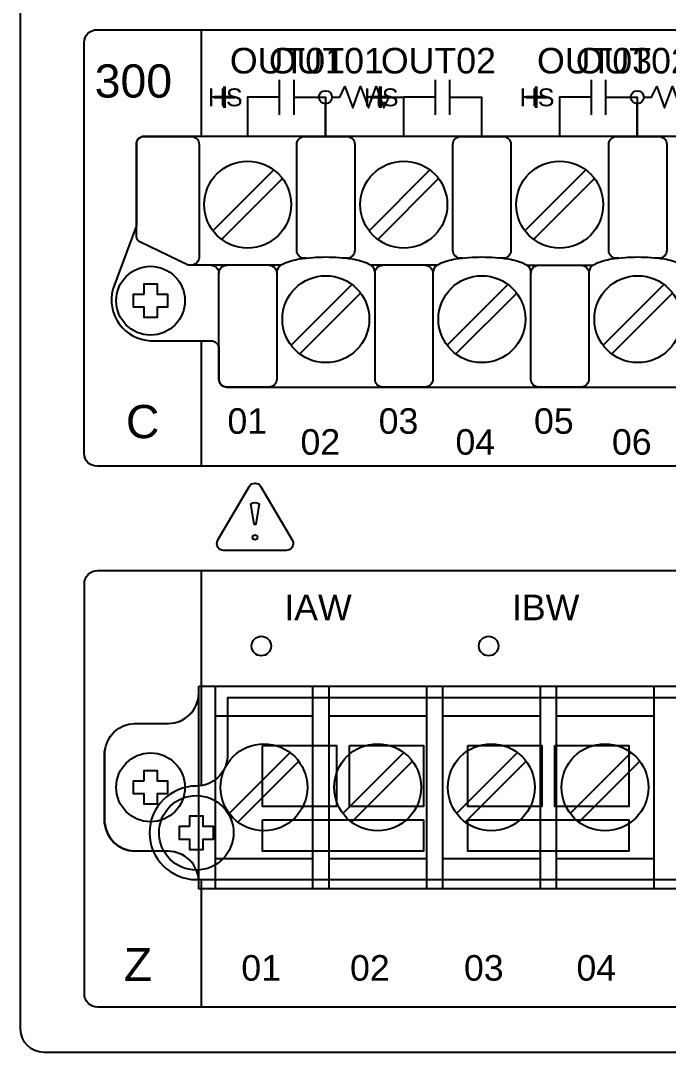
# Model space of a CAD drawing. Extents: x 1 to 47, y 1 to 35.
# Drawn here: x 26.662 to 29.155, y 10.388 to 14.359 of the extents above; entities that cross this region are included whole.
import ezdxf

# ---------------------------------------------------------------- set-up
doc = ezdxf.new("R2010")
doc.units = 0
doc.header["$MEASUREMENT"] = 0
for name, color, linetype in [('1_01__1-X__SCREW-TERMINAL_', 7, 'CONTINUOUS'), ('1_02__2-X__CONNECTORIZED_R', 7, 'CONTINUOUS'), ('1_03__1-1__SCREW-TERMINAL_', 7, 'CONTINUOUS'), ('1_04__2-1__CONNECTORIZED_R', 7, 'CONTINUOUS'), ('5_01__0__EMPTY', 7, 'CONTINUOUS'), ('5_02__1___8__INDEPENDENT_I', 7, 'CONTINUOUS'), ('5_03__2___8__OPTOISOLATED_', 7, 'CONTINUOUS'), ('5_04__4___24__OPTOISOLATED', 7, 'CONTINUOUS'), ('5_05__5___8__INDEPENDENT_I', 7, 'CONTINUOUS'), ('5_06__6___8__INDEPENDENT_I', 7, 'CONTINUOUS'), ('5_07__7___8__OPTOISOLATED_', 7, 'CONTINUOUS'), ('5_08__8___8__OPTOISOLATED_', 7, 'CONTINUOUS'), ('7_00______DWG_', 7, 'CONTINUOUS')]:
    doc.layers.add(name, color=color, linetype=linetype)
doc.styles.add('ARIAL', font='arial.ttf')

msp = doc.modelspace()

# ---------------------------------------------------------------- linework, layer by layer
at = {"layer": '1_01__1-X__SCREW-TERMINAL_'}
for points in [[(39.6685, 11.0148), (39.6685, 10.6118, -0.414214), (39.6185, 10.5618), (26.9572, 10.5618, -0.414214), (26.9072, 10.6118), (26.9072, 12.1918, -0.414214), (26.9572, 12.2418), (39.6185, 12.2418, -0.414214), (39.6685, 12.1918), (39.6685, 11.2199)], [(27.348, 11.0457, 0.403969), (27.23, 11.1616), (27.0999, 11.1617, -0.374201), (26.9853, 11.2704), (26.9853, 11.5449, -0.374201), (27.0999, 11.6536), (27.23, 11.6536, 0.403969), (27.348, 11.7695)]]:
    msp.add_lwpolyline(points, format="xyb", dxfattribs=at)
for points in [[(27.3572, 12.2418), (27.3572, 11.7976)], [(27.4107, 11.7976), (27.4107, 11.0176)], [(27.7857, 11.7976), (27.7857, 11.0176)], [(27.8483, 11.7976), (27.8483, 11.0176)], [(28.2233, 11.7976), (28.2233, 11.0176)], [(28.2858, 11.7976), (28.2858, 11.0176)], [(28.6608, 11.7976), (28.6608, 11.0176)], [(28.7233, 11.7976), (28.7233, 11.0176)], [(29.0983, 11.7976), (29.0983, 11.0176)], [(27.4107, 11.6825), (27.7857, 11.6825)], [(27.8483, 11.6825), (28.2233, 11.6825)], [(28.2858, 11.6825), (28.6608, 11.6825)], [(28.7233, 11.6825), (29.0983, 11.6825)], [(27.6987, 11.5416), (27.4645, 11.3074)], [(28.1362, 11.5416), (27.902, 11.3074)], [(28.5736, 11.5416), (28.3394, 11.3074)], [(29.0111, 11.5416), (28.7769, 11.3074)], [(27.7321, 11.5082), (27.4979, 11.274)], [(28.1696, 11.5082), (27.9355, 11.274)], [(28.607, 11.5082), (28.3728, 11.274)], [(29.0445, 11.5082), (28.8104, 11.274)], [(27.7857, 11.1327), (27.4107, 11.1327)], [(28.2233, 11.1327), (27.8483, 11.1327)], [(28.6608, 11.1327), (28.2858, 11.1327)], [(29.0983, 11.1327), (28.7233, 11.1327)], [(27.3572, 11.0176), (27.3572, 10.5618)]]:
    msp.add_lwpolyline(points, dxfattribs=at)
for points in [[(27.3482, 11.7976), (30.0357, 11.7976), (30.0357, 11.0176), (27.3482, 11.0176)], [(27.137, 11.4324), (27.137, 11.4727), (27.187, 11.4727), (27.187, 11.4324), (27.2271, 11.4324), (27.2271, 11.3825), (27.187, 11.3825), (27.187, 11.3425), (27.137, 11.3425), (27.137, 11.3825), (27.0969, 11.3825), (27.0969, 11.4324)]]:
    msp.add_lwpolyline(points, close=True, dxfattribs=at)
for centre, radius in [((27.5983, 11.4078), 0.1673), ((28.0358, 11.4078), 0.1673), ((28.4732, 11.4078), 0.1673), ((28.9107, 11.4078), 0.1673), ((27.162, 11.4076), 0.1324)]:
    msp.add_circle(centre, radius, dxfattribs=at)
at = {"layer": '1_02__2-X__CONNECTORIZED_R'}
for points in [[(27.3572, 12.2418), (27.3572, 11.4142)], [(27.3572, 11.0526), (27.3572, 10.5618)]]:
    msp.add_lwpolyline(points, dxfattribs=at)
msp.add_lwpolyline([(27.338, 11.4126, 1), (27.338, 11.0526), (29.928, 11.0524), (29.928, 11.2787, -0.405199), (30.0479, 11.3926, 0.999995), (30.0479, 11.7527), (27.458, 11.7525), (27.458, 11.5265, -0.399232)], format="xyb", close=True, dxfattribs=at)
for points in [[(27.5929, 11.5691), (27.8779, 11.5691), (27.8779, 11.3341), (27.5929, 11.3341)], [(27.9279, 11.5691), (28.2129, 11.5691), (28.2129, 11.3341), (27.9279, 11.3341)], [(28.3829, 11.5691), (28.6679, 11.5691), (28.6679, 11.3341), (28.3829, 11.3341)], [(28.7179, 11.5691), (29.0029, 11.5691), (29.0029, 11.3341), (28.7179, 11.3341)], [(27.313, 11.2578), (27.313, 11.2977), (27.363, 11.2977), (27.363, 11.2578), (27.4031, 11.2578), (27.4031, 11.2075), (27.363, 11.2075), (27.363, 11.1675), (27.313, 11.1675), (27.313, 11.2075), (27.2729, 11.2075), (27.2729, 11.2578), (27.313, 11.2578)], [(27.5929, 11.2825), (28.2129, 11.2825), (28.2129, 11.1625), (27.5929, 11.1625)], [(28.3829, 11.2825), (29.0029, 11.2825), (29.0029, 11.1625), (28.3829, 11.1625)]]:
    msp.add_lwpolyline(points, close=True, dxfattribs=at)
msp.add_circle((27.338, 11.2326), 0.1433, dxfattribs=at)
at = {"layer": '1_03__1-1__SCREW-TERMINAL_'}
for points in [[(27.3572, 12.2418), (27.3572, 11.7976)], [(27.4107, 11.7976), (27.4107, 11.0176)], [(27.7857, 11.7976), (27.7857, 11.0176)], [(27.8483, 11.7976), (27.8483, 11.0176)], [(28.2233, 11.7976), (28.2233, 11.0176)], [(28.2858, 11.7976), (28.2858, 11.0176)], [(28.6608, 11.7976), (28.6608, 11.0176)], [(28.7233, 11.7976), (28.7233, 11.0176)], [(29.0983, 11.7976), (29.0983, 11.0176)], [(27.4107, 11.6825), (27.7857, 11.6825)], [(27.8483, 11.6825), (28.2233, 11.6825)], [(28.2858, 11.6825), (28.6608, 11.6825)], [(28.7233, 11.6825), (29.0983, 11.6825)], [(27.6987, 11.5416), (27.4645, 11.3074)], [(28.1362, 11.5416), (27.902, 11.3074)], [(28.5736, 11.5416), (28.3394, 11.3074)], [(29.0111, 11.5416), (28.7769, 11.3074)], [(27.7321, 11.5082), (27.4979, 11.274)], [(28.1696, 11.5082), (27.9355, 11.274)], [(28.607, 11.5082), (28.3728, 11.274)], [(29.0445, 11.5082), (28.8104, 11.274)], [(27.7857, 11.1327), (27.4107, 11.1327)], [(28.2233, 11.1327), (27.8483, 11.1327)], [(28.6608, 11.1327), (28.2858, 11.1327)], [(29.0983, 11.1327), (28.7233, 11.1327)], [(27.3572, 11.0176), (27.3572, 10.5618)]]:
    msp.add_lwpolyline(points, dxfattribs=at)
for points in [[(27.3482, 11.7976), (30.0357, 11.7976), (30.0357, 11.0176), (27.3482, 11.0176)], [(27.137, 11.4324), (27.137, 11.4727), (27.187, 11.4727), (27.187, 11.4324), (27.2271, 11.4324), (27.2271, 11.3825), (27.187, 11.3825), (27.187, 11.3425), (27.137, 11.3425), (27.137, 11.3825), (27.0969, 11.3825), (27.0969, 11.4324)]]:
    msp.add_lwpolyline(points, close=True, dxfattribs=at)
for points in [[(26.9854, 11.2704), (26.9854, 11.5449, -0.374201), (27.1, 11.6536), (27.2302, 11.6536, 0.403969), (27.3482, 11.7695)], [(26.9854, 11.2704, 0.374201), (27.1, 11.1617)], [(27.3482, 11.0457, 0.403969), (27.2302, 11.1616), (27.1, 11.1617, -0.374201)]]:
    msp.add_lwpolyline(points, format="xyb", dxfattribs=at)
for centre, radius in [((27.5983, 11.4078), 0.1673), ((28.0358, 11.4078), 0.1673), ((28.4732, 11.4078), 0.1673), ((28.9107, 11.4078), 0.1673), ((27.162, 11.4076), 0.1324)]:
    msp.add_circle(centre, radius, dxfattribs=at)
at = {"layer": '1_04__2-1__CONNECTORIZED_R'}
for points in [[(27.3572, 12.2418), (27.3572, 11.4142)], [(27.3572, 11.0526), (27.3572, 10.5618)]]:
    msp.add_lwpolyline(points, dxfattribs=at)
msp.add_lwpolyline([(27.338, 11.4126, 1), (27.338, 11.0526), (29.928, 11.0524), (29.928, 11.2787, -0.405199), (30.0479, 11.3926, 0.999995), (30.0479, 11.7527), (27.458, 11.7525), (27.458, 11.5265, -0.399232)], format="xyb", close=True, dxfattribs=at)
for points in [[(27.5929, 11.5691), (27.8779, 11.5691), (27.8779, 11.3341), (27.5929, 11.3341)], [(27.9279, 11.5691), (28.2129, 11.5691), (28.2129, 11.3341), (27.9279, 11.3341)], [(28.3829, 11.5691), (28.6679, 11.5691), (28.6679, 11.3341), (28.3829, 11.3341)], [(28.7179, 11.5691), (29.0029, 11.5691), (29.0029, 11.3341), (28.7179, 11.3341)], [(27.313, 11.2578), (27.313, 11.2977), (27.363, 11.2977), (27.363, 11.2578), (27.4031, 11.2578), (27.4031, 11.2075), (27.363, 11.2075), (27.363, 11.1675), (27.313, 11.1675), (27.313, 11.2075), (27.2729, 11.2075), (27.2729, 11.2578), (27.313, 11.2578)], [(27.5929, 11.2825), (28.2129, 11.2825), (28.2129, 11.1625), (27.5929, 11.1625)], [(28.3829, 11.2825), (29.0029, 11.2825), (29.0029, 11.1625), (28.3829, 11.1625)]]:
    msp.add_lwpolyline(points, close=True, dxfattribs=at)
msp.add_circle((27.338, 11.2326), 0.1433, dxfattribs=at)
at = {"layer": '5_01__0__EMPTY'}
msp.add_lwpolyline([(27.425, 12.9785, 0.414213), (27.455, 12.9485), (32.4368, 12.9485, 0.414214), (32.4668, 12.9785), (32.4668, 13.2915), (32.5577, 13.5363, 0.480048), (32.4127, 13.7345), (32.1785, 13.7345, -0.414214), (32.1485, 13.7645), (32.1485, 13.8826, 0.414212), (32.1185, 13.9126), (32.1185, 13.9127), (27.1374, 13.9127, 0.414215), (27.1074, 13.8827), (27.1075, 13.5698), (27.0166, 13.325, 0.47859), (27.1616, 13.1265), (27.395, 13.1265, -0.414214), (27.425, 13.0965)], format="xyb", close=True, dxfattribs=at)
msp.add_lwpolyline([(27.137, 13.3054), (27.137, 13.3457), (27.187, 13.3457), (27.187, 13.3054), (27.2271, 13.3054), (27.2271, 13.2555), (27.187, 13.2555), (27.187, 13.2155), (27.137, 13.2155), (27.137, 13.2555), (27.0969, 13.2555), (27.0969, 13.3054)], close=True, dxfattribs=at)
msp.add_circle((27.162, 13.2806), 0.1324, dxfattribs=at)
at = {"layer": '5_02__1___8__INDEPENDENT_I'}
for points in [[(27.6573, 14.1313), (27.6573, 13.9963)], [(27.7129, 14.1313), (27.7129, 13.9963)], [(28.2573, 14.1313), (28.2573, 13.9963)], [(28.3129, 14.1313), (28.3129, 13.9963)], [(28.8573, 14.1313), (28.8573, 13.9963)], [(28.9129, 14.1313), (28.9129, 13.9963)], [(27.6573, 14.0638), (27.5351, 14.0638), (27.5351, 13.9127)], [(27.7129, 14.0638), (27.8351, 14.0638), (27.8351, 13.9127)], [(28.2573, 14.0638), (28.1351, 14.0638), (28.1351, 13.9127)], [(28.3129, 14.0638), (28.4351, 14.0638), (28.4351, 13.9127)], [(28.8573, 14.0638), (28.7351, 14.0638), (28.7351, 13.9127)], [(28.9129, 14.0638), (29.0351, 14.0638), (29.0351, 13.9127)], [(27.6361, 13.7843), (27.4019, 13.5501)], [(28.2369, 13.7843), (28.0027, 13.5501)], [(28.8369, 13.7843), (28.6027, 13.5501)], [(27.6695, 13.7509), (27.4353, 13.5167)], [(28.2703, 13.7509), (28.0361, 13.5167)], [(28.8703, 13.7509), (28.6361, 13.5167)], [(28.2651, 13.4172), (28.0092, 13.4172)], [(28.61, 13.4172), (28.8651, 13.4172)], [(27.9367, 13.3433), (27.7026, 13.1091)], [(28.5375, 13.3433), (28.3033, 13.1091)], [(29.1375, 13.3433), (28.9034, 13.1091)], [(27.9702, 13.3099), (27.736, 13.0757)], [(28.5709, 13.3099), (28.3368, 13.0757)], [(29.1709, 13.3099), (28.9368, 13.0757)]]:
    msp.add_lwpolyline(points, dxfattribs=at)
msp.add_lwpolyline([(27.425, 12.9785, 0.414213), (27.455, 12.9485), (32.4368, 12.9485, 0.414214), (32.4668, 12.9785), (32.4668, 13.2915), (32.5577, 13.5363, 0.480048), (32.4127, 13.7345), (32.1785, 13.7345, -0.414214), (32.1485, 13.7645), (32.1485, 13.8826, 0.414212), (32.1185, 13.9126), (32.1185, 13.9127), (27.1374, 13.9127, 0.414215), (27.1074, 13.8827), (27.1075, 13.5698), (27.0166, 13.325, 0.47859), (27.1616, 13.1265), (27.395, 13.1265, -0.414214), (27.425, 13.0965)], format="xyb", close=True, dxfattribs=at)
for points in [[(27.6643, 13.4172), (27.3062, 13.4172), (27.1203, 13.507, -0.241986), (27.1075, 13.5269), (27.1074, 13.8827, -0.422157), (27.1341, 13.9125), (27.3184, 13.9127, -0.414214), (27.3484, 13.8827), (27.3484, 13.4456, -0.390527), (27.3184, 13.4172)], [(27.7627, 13.4439), (27.7548, 13.4439, -0.414214), (27.7248, 13.4739), (27.7248, 13.8827, -0.414214), (27.7548, 13.9127), (27.9177, 13.9127, -0.414214), (27.9477, 13.8827), (27.9477, 13.4739, -0.414214), (27.9177, 13.4439), (27.9109, 13.4439)], [(28.3635, 13.4439), (28.3556, 13.4439, -0.414214), (28.3256, 13.4739), (28.3256, 13.8827, -0.414214), (28.3556, 13.9127), (28.5184, 13.9127, -0.414214), (28.5484, 13.8827), (28.5484, 13.4739, -0.414214), (28.5184, 13.4439), (28.5116, 13.4439)], [(28.9635, 13.4439), (28.9556, 13.4439, -0.414214), (28.9256, 13.4739), (28.9256, 13.8827, -0.414214), (28.9556, 13.9127), (29.1184, 13.9127, -0.414214), (29.1484, 13.8827), (29.1484, 13.4739, -0.414214), (29.1184, 13.4439), (29.1116, 13.4439)], [(28.0257, 13.3872, 0.191033), (28.0172, 13.4111, 0.081668), (28.0016, 13.4213, 0.0591), (27.9379, 13.4407, 0.034646), (27.8364, 13.4477, 0.03436), (27.7357, 13.4407, 0.0591), (27.672, 13.4213, 0.081668), (27.6563, 13.4111, 0.191033), (27.6478, 13.3872)], [(28.6265, 13.3872, 0.191033), (28.618, 13.4111, 0.081668), (28.6024, 13.4213, 0.0591), (28.5386, 13.4407, 0.034646), (28.4371, 13.4477, 0.03436), (28.3364, 13.4407, 0.0591), (28.2727, 13.4213, 0.081668), (28.2571, 13.4111, 0.191033), (28.2486, 13.3872)], [(29.2265, 13.3872, 0.191033), (29.218, 13.4111, 0.081668), (29.2024, 13.4213, 0.0591), (29.1387, 13.4407, 0.034646), (29.0371, 13.4477, 0.03436), (28.9365, 13.4407, 0.0591), (28.8727, 13.4213, 0.081668), (28.8571, 13.4111, 0.191033), (28.8486, 13.3872)], [(27.395, 13.4172, -0.414214), (27.425, 13.3872)], [(27.6178, 13.4172, -0.414214), (27.6478, 13.3872), (27.6478, 12.9785, -0.414214), (27.6178, 12.9485), (27.455, 12.9485, -0.414214), (27.425, 12.9785), (27.425, 13.3872, -0.414214), (27.455, 13.4172)], [(28.2186, 13.4172, -0.414214), (28.2486, 13.3872), (28.2486, 12.9785, -0.414214), (28.2186, 12.9485), (28.0557, 12.9485, -0.414214), (28.0257, 12.9785), (28.0257, 13.3872, -0.414214), (28.0557, 13.4172)], [(28.8186, 13.4172, -0.414214), (28.8486, 13.3872), (28.8486, 12.9785, -0.414214), (28.8186, 12.9485), (28.6557, 12.9485, -0.414214), (28.6257, 12.9785), (28.6257, 13.3872, -0.414214), (28.6557, 13.4172)]]:
    msp.add_lwpolyline(points, format="xyb", dxfattribs=at)
msp.add_lwpolyline([(27.137, 13.3054), (27.137, 13.3457), (27.187, 13.3457), (27.187, 13.3054), (27.2271, 13.3054), (27.2271, 13.2555), (27.187, 13.2555), (27.187, 13.2155), (27.137, 13.2155), (27.137, 13.2555), (27.0969, 13.2555), (27.0969, 13.3054)], close=True, dxfattribs=at)
for centre, radius in [((27.5357, 13.6505), 0.1673), ((28.1365, 13.6505), 0.1673), ((28.7365, 13.6505), 0.1673), ((27.162, 13.2806), 0.1324), ((27.8364, 13.2095), 0.1673), ((28.4371, 13.2095), 0.1673), ((29.0371, 13.2095), 0.1673)]:
    msp.add_circle(centre, radius, dxfattribs=at)
at = {"layer": '5_03__2___8__OPTOISOLATED_'}
for points in [[(27.6573, 14.1313), (27.6573, 13.9963)], [(27.7129, 14.1313), (27.7129, 13.9963)], [(28.2573, 14.1313), (28.2573, 13.9963)], [(28.3129, 14.1313), (28.3129, 13.9963)], [(28.8573, 14.1313), (28.8573, 13.9963)], [(28.9129, 14.1313), (28.9129, 13.9963)], [(27.6573, 14.0638), (27.5351, 14.0638), (27.5351, 13.9127)], [(27.7129, 14.0638), (27.8351, 14.0638), (27.8351, 13.9127)], [(28.2573, 14.0638), (28.1351, 14.0638), (28.1351, 13.9127)], [(28.3129, 14.0638), (28.4351, 14.0638), (28.4351, 13.9127)], [(28.8573, 14.0638), (28.7351, 14.0638), (28.7351, 13.9127)], [(28.9129, 14.0638), (29.0351, 14.0638), (29.0351, 13.9127)], [(27.6361, 13.7843), (27.4019, 13.5501)], [(28.2369, 13.7843), (28.0027, 13.5501)], [(28.8369, 13.7843), (28.6027, 13.5501)], [(27.6695, 13.7509), (27.4353, 13.5167)], [(28.2703, 13.7509), (28.0361, 13.5167)], [(28.8703, 13.7509), (28.6361, 13.5167)], [(28.2651, 13.4172), (28.0092, 13.4172)], [(28.61, 13.4172), (28.8651, 13.4172)], [(27.9367, 13.3433), (27.7026, 13.1091)], [(28.5375, 13.3433), (28.3033, 13.1091)], [(29.1375, 13.3433), (28.9034, 13.1091)], [(27.9702, 13.3099), (27.736, 13.0757)], [(28.5709, 13.3099), (28.3368, 13.0757)], [(29.1709, 13.3099), (28.9368, 13.0757)]]:
    msp.add_lwpolyline(points, dxfattribs=at)
msp.add_lwpolyline([(27.425, 12.9785, 0.414213), (27.455, 12.9485), (32.4368, 12.9485, 0.414214), (32.4668, 12.9785), (32.4668, 13.2915), (32.5577, 13.5363, 0.480048), (32.4127, 13.7345), (32.1785, 13.7345, -0.414214), (32.1485, 13.7645), (32.1485, 13.8826, 0.414212), (32.1185, 13.9126), (32.1185, 13.9127), (27.1374, 13.9127, 0.414215), (27.1074, 13.8827), (27.1075, 13.5698), (27.0166, 13.325, 0.47859), (27.1616, 13.1265), (27.395, 13.1265, -0.414214), (27.425, 13.0965)], format="xyb", close=True, dxfattribs=at)
for points in [[(27.6643, 13.4172), (27.3062, 13.4172), (27.1203, 13.507, -0.241986), (27.1075, 13.5269), (27.1074, 13.8827, -0.422157), (27.1341, 13.9125), (27.3184, 13.9127, -0.414214), (27.3484, 13.8827), (27.3484, 13.4456, -0.390527), (27.3184, 13.4172)], [(27.7627, 13.4439), (27.7548, 13.4439, -0.414214), (27.7248, 13.4739), (27.7248, 13.8827, -0.414214), (27.7548, 13.9127), (27.9177, 13.9127, -0.414214), (27.9477, 13.8827), (27.9477, 13.4739, -0.414214), (27.9177, 13.4439), (27.9109, 13.4439)], [(28.3635, 13.4439), (28.3556, 13.4439, -0.414214), (28.3256, 13.4739), (28.3256, 13.8827, -0.414214), (28.3556, 13.9127), (28.5184, 13.9127, -0.414214), (28.5484, 13.8827), (28.5484, 13.4739, -0.414214), (28.5184, 13.4439), (28.5116, 13.4439)], [(28.9635, 13.4439), (28.9556, 13.4439, -0.414214), (28.9256, 13.4739), (28.9256, 13.8827, -0.414214), (28.9556, 13.9127), (29.1184, 13.9127, -0.414214), (29.1484, 13.8827), (29.1484, 13.4739, -0.414214), (29.1184, 13.4439), (29.1116, 13.4439)], [(28.0257, 13.3872, 0.191033), (28.0172, 13.4111, 0.081668), (28.0016, 13.4213, 0.0591), (27.9379, 13.4407, 0.034646), (27.8364, 13.4477, 0.03436), (27.7357, 13.4407, 0.0591), (27.672, 13.4213, 0.081668), (27.6563, 13.4111, 0.191033), (27.6478, 13.3872)], [(28.6265, 13.3872, 0.191033), (28.618, 13.4111, 0.081668), (28.6024, 13.4213, 0.0591), (28.5386, 13.4407, 0.034646), (28.4371, 13.4477, 0.03436), (28.3364, 13.4407, 0.0591), (28.2727, 13.4213, 0.081668), (28.2571, 13.4111, 0.191033), (28.2486, 13.3872)], [(29.2265, 13.3872, 0.191033), (29.218, 13.4111, 0.081668), (29.2024, 13.4213, 0.0591), (29.1387, 13.4407, 0.034646), (29.0371, 13.4477, 0.03436), (28.9365, 13.4407, 0.0591), (28.8727, 13.4213, 0.081668), (28.8571, 13.4111, 0.191033), (28.8486, 13.3872)], [(27.395, 13.4172, -0.414214), (27.425, 13.3872)], [(27.6178, 13.4172, -0.414214), (27.6478, 13.3872), (27.6478, 12.9785, -0.414214), (27.6178, 12.9485), (27.455, 12.9485, -0.414214), (27.425, 12.9785), (27.425, 13.3872, -0.414214), (27.455, 13.4172)], [(28.2186, 13.4172, -0.414214), (28.2486, 13.3872), (28.2486, 12.9785, -0.414214), (28.2186, 12.9485), (28.0557, 12.9485, -0.414214), (28.0257, 12.9785), (28.0257, 13.3872, -0.414214), (28.0557, 13.4172)], [(28.8186, 13.4172, -0.414214), (28.8486, 13.3872), (28.8486, 12.9785, -0.414214), (28.8186, 12.9485), (28.6557, 12.9485, -0.414214), (28.6257, 12.9785), (28.6257, 13.3872, -0.414214), (28.6557, 13.4172)]]:
    msp.add_lwpolyline(points, format="xyb", dxfattribs=at)
msp.add_lwpolyline([(27.137, 13.3054), (27.137, 13.3457), (27.187, 13.3457), (27.187, 13.3054), (27.2271, 13.3054), (27.2271, 13.2555), (27.187, 13.2555), (27.187, 13.2155), (27.137, 13.2155), (27.137, 13.2555), (27.0969, 13.2555), (27.0969, 13.3054)], close=True, dxfattribs=at)
for centre, radius in [((27.5357, 13.6505), 0.1673), ((28.1365, 13.6505), 0.1673), ((28.7365, 13.6505), 0.1673), ((27.162, 13.2806), 0.1324), ((27.8364, 13.2095), 0.1673), ((28.4371, 13.2095), 0.1673), ((29.0371, 13.2095), 0.1673)]:
    msp.add_circle(centre, radius, dxfattribs=at)
at = {"layer": '5_04__4___24__OPTOISOLATED'}
for points in [[(27.6573, 14.1313), (27.6573, 13.9963)], [(27.7129, 14.1313), (27.7129, 13.9963)], [(28.2573, 14.1313), (28.2573, 13.9963)], [(28.3129, 14.1313), (28.3129, 13.9963)], [(28.8573, 14.1313), (28.8573, 13.9963)], [(28.9129, 14.1313), (28.9129, 13.9963)], [(27.6573, 14.0638), (27.5351, 14.0638), (27.5351, 13.9127)], [(27.7129, 14.0638), (27.8351, 14.0638), (27.8351, 13.9127)], [(28.2573, 14.0638), (28.1351, 14.0638), (28.1351, 13.9127)], [(28.3129, 14.0638), (28.4351, 14.0638), (28.4351, 13.9127)], [(28.8573, 14.0638), (28.7351, 14.0638), (28.7351, 13.9127)], [(28.9129, 14.0638), (29.0351, 14.0638), (29.0351, 13.9127)], [(27.6361, 13.7843), (27.4019, 13.5501)], [(28.2369, 13.7843), (28.0027, 13.5501)], [(28.8369, 13.7843), (28.6027, 13.5501)], [(27.6695, 13.7509), (27.4353, 13.5167)], [(28.2703, 13.7509), (28.0361, 13.5167)], [(28.8703, 13.7509), (28.6361, 13.5167)], [(28.2651, 13.4172), (28.0092, 13.4172)], [(28.61, 13.4172), (28.8651, 13.4172)], [(27.9367, 13.3433), (27.7026, 13.1091)], [(28.5375, 13.3433), (28.3033, 13.1091)], [(29.1375, 13.3433), (28.9034, 13.1091)], [(27.9702, 13.3099), (27.736, 13.0757)], [(28.5709, 13.3099), (28.3368, 13.0757)], [(29.1709, 13.3099), (28.9368, 13.0757)]]:
    msp.add_lwpolyline(points, dxfattribs=at)
msp.add_lwpolyline([(27.425, 12.9785, 0.414213), (27.455, 12.9485), (32.4368, 12.9485, 0.414214), (32.4668, 12.9785), (32.4668, 13.2915), (32.5577, 13.5363, 0.480048), (32.4127, 13.7345), (32.1785, 13.7345, -0.414214), (32.1485, 13.7645), (32.1485, 13.8826, 0.414212), (32.1185, 13.9126), (32.1185, 13.9127), (27.1374, 13.9127, 0.414215), (27.1074, 13.8827), (27.1075, 13.5698), (27.0166, 13.325, 0.47859), (27.1616, 13.1265), (27.395, 13.1265, -0.414214), (27.425, 13.0965)], format="xyb", close=True, dxfattribs=at)
for points in [[(27.6643, 13.4172), (27.3062, 13.4172), (27.1203, 13.507, -0.241986), (27.1075, 13.5269), (27.1074, 13.8827, -0.422157), (27.1341, 13.9125), (27.3184, 13.9127, -0.414214), (27.3484, 13.8827), (27.3484, 13.4456, -0.390527), (27.3184, 13.4172)], [(27.7627, 13.4439), (27.7548, 13.4439, -0.414214), (27.7248, 13.4739), (27.7248, 13.8827, -0.414214), (27.7548, 13.9127), (27.9177, 13.9127, -0.414214), (27.9477, 13.8827), (27.9477, 13.4739, -0.414214), (27.9177, 13.4439), (27.9109, 13.4439)], [(28.3635, 13.4439), (28.3556, 13.4439, -0.414214), (28.3256, 13.4739), (28.3256, 13.8827, -0.414214), (28.3556, 13.9127), (28.5184, 13.9127, -0.414214), (28.5484, 13.8827), (28.5484, 13.4739, -0.414214), (28.5184, 13.4439), (28.5116, 13.4439)], [(28.9635, 13.4439), (28.9556, 13.4439, -0.414214), (28.9256, 13.4739), (28.9256, 13.8827, -0.414214), (28.9556, 13.9127), (29.1184, 13.9127, -0.414214), (29.1484, 13.8827), (29.1484, 13.4739, -0.414214), (29.1184, 13.4439), (29.1116, 13.4439)], [(28.0257, 13.3872, 0.191033), (28.0172, 13.4111, 0.081668), (28.0016, 13.4213, 0.0591), (27.9379, 13.4407, 0.034646), (27.8364, 13.4477, 0.03436), (27.7357, 13.4407, 0.0591), (27.672, 13.4213, 0.081668), (27.6563, 13.4111, 0.191033), (27.6478, 13.3872)], [(28.6265, 13.3872, 0.191033), (28.618, 13.4111, 0.081668), (28.6024, 13.4213, 0.0591), (28.5386, 13.4407, 0.034646), (28.4371, 13.4477, 0.03436), (28.3364, 13.4407, 0.0591), (28.2727, 13.4213, 0.081668), (28.2571, 13.4111, 0.191033), (28.2486, 13.3872)], [(29.2265, 13.3872, 0.191033), (29.218, 13.4111, 0.081668), (29.2024, 13.4213, 0.0591), (29.1387, 13.4407, 0.034646), (29.0371, 13.4477, 0.03436), (28.9365, 13.4407, 0.0591), (28.8727, 13.4213, 0.081668), (28.8571, 13.4111, 0.191033), (28.8486, 13.3872)], [(27.395, 13.4172, -0.414214), (27.425, 13.3872)], [(27.6178, 13.4172, -0.414214), (27.6478, 13.3872), (27.6478, 12.9785, -0.414214), (27.6178, 12.9485), (27.455, 12.9485, -0.414214), (27.425, 12.9785), (27.425, 13.3872, -0.414214), (27.455, 13.4172)], [(28.2186, 13.4172, -0.414214), (28.2486, 13.3872), (28.2486, 12.9785, -0.414214), (28.2186, 12.9485), (28.0557, 12.9485, -0.414214), (28.0257, 12.9785), (28.0257, 13.3872, -0.414214), (28.0557, 13.4172)], [(28.8186, 13.4172, -0.414214), (28.8486, 13.3872), (28.8486, 12.9785, -0.414214), (28.8186, 12.9485), (28.6557, 12.9485, -0.414214), (28.6257, 12.9785), (28.6257, 13.3872, -0.414214), (28.6557, 13.4172)]]:
    msp.add_lwpolyline(points, format="xyb", dxfattribs=at)
msp.add_lwpolyline([(27.137, 13.3054), (27.137, 13.3457), (27.187, 13.3457), (27.187, 13.3054), (27.2271, 13.3054), (27.2271, 13.2555), (27.187, 13.2555), (27.187, 13.2155), (27.137, 13.2155), (27.137, 13.2555), (27.0969, 13.2555), (27.0969, 13.3054)], close=True, dxfattribs=at)
for centre, radius in [((27.5357, 13.6505), 0.1673), ((28.1365, 13.6505), 0.1673), ((28.7365, 13.6505), 0.1673), ((27.162, 13.2806), 0.1324), ((27.8364, 13.2095), 0.1673), ((28.4371, 13.2095), 0.1673), ((29.0371, 13.2095), 0.1673)]:
    msp.add_circle(centre, radius, dxfattribs=at)
at = {"layer": '5_05__5___8__INDEPENDENT_I'}
for points in [[(27.6573, 14.1238), (27.6573, 14.0038)], [(27.7129, 14.1238), (27.7129, 14.0038)], [(27.8601, 14.0638), (27.89, 14.0638), (27.91, 14.1051), (27.9401, 14.0226), (27.9701, 14.1051), (28.0001, 14.0226), (28.0301, 14.1051), (28.0601, 14.0226), (28.0801, 14.0638), (28.1351, 14.0638), (28.1351, 13.9127)], [(28.8573, 14.1238), (28.8573, 14.0038)], [(28.9129, 14.1238), (28.9129, 14.0038)], [(29.0601, 14.0638), (29.0901, 14.0638), (29.1101, 14.1051), (29.1401, 14.0226), (29.1701, 14.1051), (29.2001, 14.0226), (29.2301, 14.1051), (29.2602, 14.0226), (29.2802, 14.0638), (29.3351, 14.0638), (29.3351, 13.9127)], [(27.6573, 14.0638), (27.5351, 14.0638), (27.5351, 13.9127)], [(27.7129, 14.0638), (27.8101, 14.0638)], [(28.8573, 14.0638), (28.7351, 14.0638), (28.7351, 13.9127)], [(28.9129, 14.0638), (29.0101, 14.0638)], [(27.8351, 13.9127), (27.8351, 14.0388)], [(29.0351, 13.9127), (29.0351, 14.0388)], [(27.6361, 13.7843), (27.4019, 13.5501)], [(28.2369, 13.7843), (28.0027, 13.5501)], [(28.8369, 13.7843), (28.6027, 13.5501)], [(27.6695, 13.7509), (27.4353, 13.5167)], [(28.2703, 13.7509), (28.0361, 13.5167)], [(28.8703, 13.7509), (28.6361, 13.5167)], [(28.2651, 13.4172), (28.0092, 13.4172)], [(28.61, 13.4172), (28.8651, 13.4172)], [(27.9367, 13.3433), (27.7026, 13.1091)], [(28.5375, 13.3433), (28.3033, 13.1091)], [(29.1375, 13.3433), (28.9034, 13.1091)], [(27.9702, 13.3099), (27.736, 13.0757)], [(28.5709, 13.3099), (28.3368, 13.0757)], [(29.1709, 13.3099), (28.9368, 13.0757)]]:
    msp.add_lwpolyline(points, dxfattribs=at)
msp.add_lwpolyline([(27.425, 12.9785, 0.414213), (27.455, 12.9485), (32.4368, 12.9485, 0.414214), (32.4668, 12.9785), (32.4668, 13.2915), (32.5577, 13.5363, 0.480048), (32.4127, 13.7345), (32.1785, 13.7345, -0.414214), (32.1485, 13.7645), (32.1485, 13.8826, 0.414212), (32.1185, 13.9126), (32.1185, 13.9127), (27.1374, 13.9127, 0.414215), (27.1074, 13.8827), (27.1075, 13.5698), (27.0166, 13.325, 0.47859), (27.1616, 13.1265), (27.395, 13.1265, -0.414214), (27.425, 13.0965)], format="xyb", close=True, dxfattribs=at)
for points in [[(27.6643, 13.4172), (27.3062, 13.4172), (27.1203, 13.507, -0.241986), (27.1075, 13.5269), (27.1074, 13.8827, -0.422157), (27.1341, 13.9125), (27.3184, 13.9127, -0.414214), (27.3484, 13.8827), (27.3484, 13.4456, -0.390527), (27.3184, 13.4172)], [(27.7627, 13.4439), (27.7548, 13.4439, -0.414214), (27.7248, 13.4739), (27.7248, 13.8827, -0.414214), (27.7548, 13.9127), (27.9177, 13.9127, -0.414214), (27.9477, 13.8827), (27.9477, 13.4739, -0.414214), (27.9177, 13.4439), (27.9109, 13.4439)], [(28.3635, 13.4439), (28.3556, 13.4439, -0.414214), (28.3256, 13.4739), (28.3256, 13.8827, -0.414214), (28.3556, 13.9127), (28.5184, 13.9127, -0.414214), (28.5484, 13.8827), (28.5484, 13.4739, -0.414214), (28.5184, 13.4439), (28.5116, 13.4439)], [(28.9635, 13.4439), (28.9556, 13.4439, -0.414214), (28.9256, 13.4739), (28.9256, 13.8827, -0.414214), (28.9556, 13.9127), (29.1184, 13.9127, -0.414214), (29.1484, 13.8827), (29.1484, 13.4739, -0.414214), (29.1184, 13.4439), (29.1116, 13.4439)], [(28.0257, 13.3872, 0.191033), (28.0172, 13.4111, 0.081668), (28.0016, 13.4213, 0.0591), (27.9379, 13.4407, 0.034646), (27.8364, 13.4477, 0.03436), (27.7357, 13.4407, 0.0591), (27.672, 13.4213, 0.081668), (27.6563, 13.4111, 0.191033), (27.6478, 13.3872)], [(28.6265, 13.3872, 0.191033), (28.618, 13.4111, 0.081668), (28.6024, 13.4213, 0.0591), (28.5386, 13.4407, 0.034646), (28.4371, 13.4477, 0.03436), (28.3364, 13.4407, 0.0591), (28.2727, 13.4213, 0.081668), (28.2571, 13.4111, 0.191033), (28.2486, 13.3872)], [(29.2265, 13.3872, 0.191033), (29.218, 13.4111, 0.081668), (29.2024, 13.4213, 0.0591), (29.1387, 13.4407, 0.034646), (29.0371, 13.4477, 0.03436), (28.9365, 13.4407, 0.0591), (28.8727, 13.4213, 0.081668), (28.8571, 13.4111, 0.191033), (28.8486, 13.3872)], [(27.395, 13.4172, -0.414214), (27.425, 13.3872)], [(27.6178, 13.4172, -0.414214), (27.6478, 13.3872), (27.6478, 12.9785, -0.414214), (27.6178, 12.9485), (27.455, 12.9485, -0.414214), (27.425, 12.9785), (27.425, 13.3872, -0.414214), (27.455, 13.4172)], [(28.2186, 13.4172, -0.414214), (28.2486, 13.3872), (28.2486, 12.9785, -0.414214), (28.2186, 12.9485), (28.0557, 12.9485, -0.414214), (28.0257, 12.9785), (28.0257, 13.3872, -0.414214), (28.0557, 13.4172)], [(28.8186, 13.4172, -0.414214), (28.8486, 13.3872), (28.8486, 12.9785, -0.414214), (28.8186, 12.9485), (28.6557, 12.9485, -0.414214), (28.6257, 12.9785), (28.6257, 13.3872, -0.414214), (28.6557, 13.4172)]]:
    msp.add_lwpolyline(points, format="xyb", dxfattribs=at)
msp.add_lwpolyline([(27.137, 13.3054), (27.137, 13.3457), (27.187, 13.3457), (27.187, 13.3054), (27.2271, 13.3054), (27.2271, 13.2555), (27.187, 13.2555), (27.187, 13.2155), (27.137, 13.2155), (27.137, 13.2555), (27.0969, 13.2555), (27.0969, 13.3054)], close=True, dxfattribs=at)
for centre, radius in [((27.8351, 14.0638), 0.025), ((29.0351, 14.0638), 0.025), ((27.5357, 13.6505), 0.1673), ((28.1365, 13.6505), 0.1673), ((28.7365, 13.6505), 0.1673), ((27.162, 13.2806), 0.1324), ((27.8364, 13.2095), 0.1673), ((28.4371, 13.2095), 0.1673), ((29.0371, 13.2095), 0.1673)]:
    msp.add_circle(centre, radius, dxfattribs=at)
at = {"layer": '5_06__6___8__INDEPENDENT_I'}
for points in [[(27.6573, 14.1313), (27.6573, 13.9963)], [(27.7129, 14.1313), (27.7129, 13.9963)], [(28.2573, 14.1313), (28.2573, 13.9963)], [(28.3129, 14.1313), (28.3129, 13.9963)], [(28.8573, 14.1313), (28.8573, 13.9963)], [(28.9129, 14.1313), (28.9129, 13.9963)], [(27.6573, 14.0638), (27.5351, 14.0638), (27.5351, 13.9127)], [(27.7129, 14.0638), (27.8351, 14.0638), (27.8351, 13.9127)], [(28.2573, 14.0638), (28.1351, 14.0638), (28.1351, 13.9127)], [(28.3129, 14.0638), (28.4351, 14.0638), (28.4351, 13.9127)], [(28.8573, 14.0638), (28.7351, 14.0638), (28.7351, 13.9127)], [(28.9129, 14.0638), (29.0351, 14.0638), (29.0351, 13.9127)], [(27.6361, 13.7843), (27.4019, 13.5501)], [(28.2369, 13.7843), (28.0027, 13.5501)], [(28.8369, 13.7843), (28.6027, 13.5501)], [(27.6695, 13.7509), (27.4353, 13.5167)], [(28.2703, 13.7509), (28.0361, 13.5167)], [(28.8703, 13.7509), (28.6361, 13.5167)], [(28.2651, 13.4172), (28.0092, 13.4172)], [(28.61, 13.4172), (28.8651, 13.4172)], [(27.9367, 13.3433), (27.7026, 13.1091)], [(28.5375, 13.3433), (28.3033, 13.1091)], [(29.1375, 13.3433), (28.9034, 13.1091)], [(27.9702, 13.3099), (27.736, 13.0757)], [(28.5709, 13.3099), (28.3368, 13.0757)], [(29.1709, 13.3099), (28.9368, 13.0757)]]:
    msp.add_lwpolyline(points, dxfattribs=at)
msp.add_lwpolyline([(27.425, 12.9785, 0.414213), (27.455, 12.9485), (32.4368, 12.9485, 0.414214), (32.4668, 12.9785), (32.4668, 13.2915), (32.5577, 13.5363, 0.480048), (32.4127, 13.7345), (32.1785, 13.7345, -0.414214), (32.1485, 13.7645), (32.1485, 13.8826, 0.414212), (32.1185, 13.9126), (32.1185, 13.9127), (27.1374, 13.9127, 0.414215), (27.1074, 13.8827), (27.1075, 13.5698), (27.0166, 13.325, 0.47859), (27.1616, 13.1265), (27.395, 13.1265, -0.414214), (27.425, 13.0965)], format="xyb", close=True, dxfattribs=at)
for points in [[(27.6643, 13.4172), (27.3062, 13.4172), (27.1203, 13.507, -0.241986), (27.1075, 13.5269), (27.1074, 13.8827, -0.422157), (27.1341, 13.9125), (27.3184, 13.9127, -0.414214), (27.3484, 13.8827), (27.3484, 13.4456, -0.390527), (27.3184, 13.4172)], [(27.7627, 13.4439), (27.7548, 13.4439, -0.414214), (27.7248, 13.4739), (27.7248, 13.8827, -0.414214), (27.7548, 13.9127), (27.9177, 13.9127, -0.414214), (27.9477, 13.8827), (27.9477, 13.4739, -0.414214), (27.9177, 13.4439), (27.9109, 13.4439)], [(28.3635, 13.4439), (28.3556, 13.4439, -0.414214), (28.3256, 13.4739), (28.3256, 13.8827, -0.414214), (28.3556, 13.9127), (28.5184, 13.9127, -0.414214), (28.5484, 13.8827), (28.5484, 13.4739, -0.414214), (28.5184, 13.4439), (28.5116, 13.4439)], [(28.9635, 13.4439), (28.9556, 13.4439, -0.414214), (28.9256, 13.4739), (28.9256, 13.8827, -0.414214), (28.9556, 13.9127), (29.1184, 13.9127, -0.414214), (29.1484, 13.8827), (29.1484, 13.4739, -0.414214), (29.1184, 13.4439), (29.1116, 13.4439)], [(28.0257, 13.3872, 0.191033), (28.0172, 13.4111, 0.081668), (28.0016, 13.4213, 0.0591), (27.9379, 13.4407, 0.034646), (27.8364, 13.4477, 0.03436), (27.7357, 13.4407, 0.0591), (27.672, 13.4213, 0.081668), (27.6563, 13.4111, 0.191033), (27.6478, 13.3872)], [(28.6265, 13.3872, 0.191033), (28.618, 13.4111, 0.081668), (28.6024, 13.4213, 0.0591), (28.5386, 13.4407, 0.034646), (28.4371, 13.4477, 0.03436), (28.3364, 13.4407, 0.0591), (28.2727, 13.4213, 0.081668), (28.2571, 13.4111, 0.191033), (28.2486, 13.3872)], [(29.2265, 13.3872, 0.191033), (29.218, 13.4111, 0.081668), (29.2024, 13.4213, 0.0591), (29.1387, 13.4407, 0.034646), (29.0371, 13.4477, 0.03436), (28.9365, 13.4407, 0.0591), (28.8727, 13.4213, 0.081668), (28.8571, 13.4111, 0.191033), (28.8486, 13.3872)], [(27.395, 13.4172, -0.414214), (27.425, 13.3872)], [(27.6178, 13.4172, -0.414214), (27.6478, 13.3872), (27.6478, 12.9785, -0.414214), (27.6178, 12.9485), (27.455, 12.9485, -0.414214), (27.425, 12.9785), (27.425, 13.3872, -0.414214), (27.455, 13.4172)], [(28.2186, 13.4172, -0.414214), (28.2486, 13.3872), (28.2486, 12.9785, -0.414214), (28.2186, 12.9485), (28.0557, 12.9485, -0.414214), (28.0257, 12.9785), (28.0257, 13.3872, -0.414214), (28.0557, 13.4172)], [(28.8186, 13.4172, -0.414214), (28.8486, 13.3872), (28.8486, 12.9785, -0.414214), (28.8186, 12.9485), (28.6557, 12.9485, -0.414214), (28.6257, 12.9785), (28.6257, 13.3872, -0.414214), (28.6557, 13.4172)]]:
    msp.add_lwpolyline(points, format="xyb", dxfattribs=at)
msp.add_lwpolyline([(27.137, 13.3054), (27.137, 13.3457), (27.187, 13.3457), (27.187, 13.3054), (27.2271, 13.3054), (27.2271, 13.2555), (27.187, 13.2555), (27.187, 13.2155), (27.137, 13.2155), (27.137, 13.2555), (27.0969, 13.2555), (27.0969, 13.3054)], close=True, dxfattribs=at)
for centre, radius in [((27.5357, 13.6505), 0.1673), ((28.1365, 13.6505), 0.1673), ((28.7365, 13.6505), 0.1673), ((27.162, 13.2806), 0.1324), ((27.8364, 13.2095), 0.1673), ((28.4371, 13.2095), 0.1673), ((29.0371, 13.2095), 0.1673)]:
    msp.add_circle(centre, radius, dxfattribs=at)
at = {"layer": '5_07__7___8__OPTOISOLATED_'}
for points in [[(27.6573, 14.1313), (27.6573, 13.9963)], [(27.7129, 14.1313), (27.7129, 13.9963)], [(28.2573, 14.1313), (28.2573, 13.9963)], [(28.3129, 14.1313), (28.3129, 13.9963)], [(28.8573, 14.1313), (28.8573, 13.9963)], [(28.9129, 14.1313), (28.9129, 13.9963)], [(27.6573, 14.0638), (27.5351, 14.0638), (27.5351, 13.9127)], [(27.7129, 14.0638), (27.8351, 14.0638), (27.8351, 13.9127)], [(28.2573, 14.0638), (28.1351, 14.0638), (28.1351, 13.9127)], [(28.3129, 14.0638), (28.4351, 14.0638), (28.4351, 13.9127)], [(28.8573, 14.0638), (28.7351, 14.0638), (28.7351, 13.9127)], [(28.9129, 14.0638), (29.0351, 14.0638), (29.0351, 13.9127)], [(27.6361, 13.7843), (27.4019, 13.5501)], [(28.2369, 13.7843), (28.0027, 13.5501)], [(28.8369, 13.7843), (28.6027, 13.5501)], [(27.6695, 13.7509), (27.4353, 13.5167)], [(28.2703, 13.7509), (28.0361, 13.5167)], [(28.8703, 13.7509), (28.6361, 13.5167)], [(28.2651, 13.4172), (28.0092, 13.4172)], [(28.61, 13.4172), (28.8651, 13.4172)], [(27.9367, 13.3433), (27.7026, 13.1091)], [(28.5375, 13.3433), (28.3033, 13.1091)], [(29.1375, 13.3433), (28.9034, 13.1091)], [(27.9702, 13.3099), (27.736, 13.0757)], [(28.5709, 13.3099), (28.3368, 13.0757)], [(29.1709, 13.3099), (28.9368, 13.0757)]]:
    msp.add_lwpolyline(points, dxfattribs=at)
msp.add_lwpolyline([(27.425, 12.9785, 0.414213), (27.455, 12.9485), (32.4368, 12.9485, 0.414214), (32.4668, 12.9785), (32.4668, 13.2915), (32.5577, 13.5363, 0.480048), (32.4127, 13.7345), (32.1785, 13.7345, -0.414214), (32.1485, 13.7645), (32.1485, 13.8826, 0.414212), (32.1185, 13.9126), (32.1185, 13.9127), (27.1374, 13.9127, 0.414215), (27.1074, 13.8827), (27.1075, 13.5698), (27.0166, 13.325, 0.47859), (27.1616, 13.1265), (27.395, 13.1265, -0.414214), (27.425, 13.0965)], format="xyb", close=True, dxfattribs=at)
for points in [[(27.6643, 13.4172), (27.3062, 13.4172), (27.1203, 13.507, -0.241986), (27.1075, 13.5269), (27.1074, 13.8827, -0.422157), (27.1341, 13.9125), (27.3184, 13.9127, -0.414214), (27.3484, 13.8827), (27.3484, 13.4456, -0.390527), (27.3184, 13.4172)], [(27.7627, 13.4439), (27.7548, 13.4439, -0.414214), (27.7248, 13.4739), (27.7248, 13.8827, -0.414214), (27.7548, 13.9127), (27.9177, 13.9127, -0.414214), (27.9477, 13.8827), (27.9477, 13.4739, -0.414214), (27.9177, 13.4439), (27.9109, 13.4439)], [(28.3635, 13.4439), (28.3556, 13.4439, -0.414214), (28.3256, 13.4739), (28.3256, 13.8827, -0.414214), (28.3556, 13.9127), (28.5184, 13.9127, -0.414214), (28.5484, 13.8827), (28.5484, 13.4739, -0.414214), (28.5184, 13.4439), (28.5116, 13.4439)], [(28.9635, 13.4439), (28.9556, 13.4439, -0.414214), (28.9256, 13.4739), (28.9256, 13.8827, -0.414214), (28.9556, 13.9127), (29.1184, 13.9127, -0.414214), (29.1484, 13.8827), (29.1484, 13.4739, -0.414214), (29.1184, 13.4439), (29.1116, 13.4439)], [(28.0257, 13.3872, 0.191033), (28.0172, 13.4111, 0.081668), (28.0016, 13.4213, 0.0591), (27.9379, 13.4407, 0.034646), (27.8364, 13.4477, 0.03436), (27.7357, 13.4407, 0.0591), (27.672, 13.4213, 0.081668), (27.6563, 13.4111, 0.191033), (27.6478, 13.3872)], [(28.6265, 13.3872, 0.191033), (28.618, 13.4111, 0.081668), (28.6024, 13.4213, 0.0591), (28.5386, 13.4407, 0.034646), (28.4371, 13.4477, 0.03436), (28.3364, 13.4407, 0.0591), (28.2727, 13.4213, 0.081668), (28.2571, 13.4111, 0.191033), (28.2486, 13.3872)], [(29.2265, 13.3872, 0.191033), (29.218, 13.4111, 0.081668), (29.2024, 13.4213, 0.0591), (29.1387, 13.4407, 0.034646), (29.0371, 13.4477, 0.03436), (28.9365, 13.4407, 0.0591), (28.8727, 13.4213, 0.081668), (28.8571, 13.4111, 0.191033), (28.8486, 13.3872)], [(27.395, 13.4172, -0.414214), (27.425, 13.3872)], [(27.6178, 13.4172, -0.414214), (27.6478, 13.3872), (27.6478, 12.9785, -0.414214), (27.6178, 12.9485), (27.455, 12.9485, -0.414214), (27.425, 12.9785), (27.425, 13.3872, -0.414214), (27.455, 13.4172)], [(28.2186, 13.4172, -0.414214), (28.2486, 13.3872), (28.2486, 12.9785, -0.414214), (28.2186, 12.9485), (28.0557, 12.9485, -0.414214), (28.0257, 12.9785), (28.0257, 13.3872, -0.414214), (28.0557, 13.4172)], [(28.8186, 13.4172, -0.414214), (28.8486, 13.3872), (28.8486, 12.9785, -0.414214), (28.8186, 12.9485), (28.6557, 12.9485, -0.414214), (28.6257, 12.9785), (28.6257, 13.3872, -0.414214), (28.6557, 13.4172)]]:
    msp.add_lwpolyline(points, format="xyb", dxfattribs=at)
msp.add_lwpolyline([(27.137, 13.3054), (27.137, 13.3457), (27.187, 13.3457), (27.187, 13.3054), (27.2271, 13.3054), (27.2271, 13.2555), (27.187, 13.2555), (27.187, 13.2155), (27.137, 13.2155), (27.137, 13.2555), (27.0969, 13.2555), (27.0969, 13.3054)], close=True, dxfattribs=at)
for centre, radius in [((27.5357, 13.6505), 0.1673), ((28.1365, 13.6505), 0.1673), ((28.7365, 13.6505), 0.1673), ((27.162, 13.2806), 0.1324), ((27.8364, 13.2095), 0.1673), ((28.4371, 13.2095), 0.1673), ((29.0371, 13.2095), 0.1673)]:
    msp.add_circle(centre, radius, dxfattribs=at)
at = {"layer": '5_08__8___8__OPTOISOLATED_'}
for points in [[(27.6573, 14.1238), (27.6573, 14.0038)], [(27.7129, 14.1238), (27.7129, 14.0038)], [(27.8601, 14.0638), (27.89, 14.0638), (27.91, 14.1051), (27.9401, 14.0226), (27.9701, 14.1051), (28.0001, 14.0226), (28.0301, 14.1051), (28.0601, 14.0226), (28.0801, 14.0638), (28.1351, 14.0638), (28.1351, 13.9127)], [(28.8573, 14.1238), (28.8573, 14.0038)], [(28.9129, 14.1238), (28.9129, 14.0038)], [(29.0601, 14.0638), (29.0901, 14.0638), (29.1101, 14.1051), (29.1401, 14.0226), (29.1701, 14.1051), (29.2001, 14.0226), (29.2301, 14.1051), (29.2602, 14.0226), (29.2802, 14.0638), (29.3351, 14.0638), (29.3351, 13.9127)], [(27.6573, 14.0638), (27.5351, 14.0638), (27.5351, 13.9127)], [(27.7129, 14.0638), (27.8101, 14.0638)], [(28.8573, 14.0638), (28.7351, 14.0638), (28.7351, 13.9127)], [(28.9129, 14.0638), (29.0101, 14.0638)], [(27.8351, 13.9127), (27.8351, 14.0388)], [(29.0351, 13.9127), (29.0351, 14.0388)], [(27.6361, 13.7843), (27.4019, 13.5501)], [(28.2369, 13.7843), (28.0027, 13.5501)], [(28.8369, 13.7843), (28.6027, 13.5501)], [(27.6695, 13.7509), (27.4353, 13.5167)], [(28.2703, 13.7509), (28.0361, 13.5167)], [(28.8703, 13.7509), (28.6361, 13.5167)], [(28.2651, 13.4172), (28.0092, 13.4172)], [(28.61, 13.4172), (28.8651, 13.4172)], [(27.9367, 13.3433), (27.7026, 13.1091)], [(28.5375, 13.3433), (28.3033, 13.1091)], [(29.1375, 13.3433), (28.9034, 13.1091)], [(27.9702, 13.3099), (27.736, 13.0757)], [(28.5709, 13.3099), (28.3368, 13.0757)], [(29.1709, 13.3099), (28.9368, 13.0757)]]:
    msp.add_lwpolyline(points, dxfattribs=at)
msp.add_lwpolyline([(27.425, 12.9785, 0.414213), (27.455, 12.9485), (32.4368, 12.9485, 0.414214), (32.4668, 12.9785), (32.4668, 13.2915), (32.5577, 13.5363, 0.480048), (32.4127, 13.7345), (32.1785, 13.7345, -0.414214), (32.1485, 13.7645), (32.1485, 13.8826, 0.414212), (32.1185, 13.9126), (32.1185, 13.9127), (27.1374, 13.9127, 0.414215), (27.1074, 13.8827), (27.1075, 13.5698), (27.0166, 13.325, 0.47859), (27.1616, 13.1265), (27.395, 13.1265, -0.414214), (27.425, 13.0965)], format="xyb", close=True, dxfattribs=at)
for points in [[(27.6643, 13.4172), (27.3062, 13.4172), (27.1203, 13.507, -0.241986), (27.1075, 13.5269), (27.1074, 13.8827, -0.422157), (27.1341, 13.9125), (27.3184, 13.9127, -0.414214), (27.3484, 13.8827), (27.3484, 13.4456, -0.390527), (27.3184, 13.4172)], [(27.7627, 13.4439), (27.7548, 13.4439, -0.414214), (27.7248, 13.4739), (27.7248, 13.8827, -0.414214), (27.7548, 13.9127), (27.9177, 13.9127, -0.414214), (27.9477, 13.8827), (27.9477, 13.4739, -0.414214), (27.9177, 13.4439), (27.9109, 13.4439)], [(28.3635, 13.4439), (28.3556, 13.4439, -0.414214), (28.3256, 13.4739), (28.3256, 13.8827, -0.414214), (28.3556, 13.9127), (28.5184, 13.9127, -0.414214), (28.5484, 13.8827), (28.5484, 13.4739, -0.414214), (28.5184, 13.4439), (28.5116, 13.4439)], [(28.9635, 13.4439), (28.9556, 13.4439, -0.414214), (28.9256, 13.4739), (28.9256, 13.8827, -0.414214), (28.9556, 13.9127), (29.1184, 13.9127, -0.414214), (29.1484, 13.8827), (29.1484, 13.4739, -0.414214), (29.1184, 13.4439), (29.1116, 13.4439)], [(28.0257, 13.3872, 0.191033), (28.0172, 13.4111, 0.081668), (28.0016, 13.4213, 0.0591), (27.9379, 13.4407, 0.034646), (27.8364, 13.4477, 0.03436), (27.7357, 13.4407, 0.0591), (27.672, 13.4213, 0.081668), (27.6563, 13.4111, 0.191033), (27.6478, 13.3872)], [(28.6265, 13.3872, 0.191033), (28.618, 13.4111, 0.081668), (28.6024, 13.4213, 0.0591), (28.5386, 13.4407, 0.034646), (28.4371, 13.4477, 0.03436), (28.3364, 13.4407, 0.0591), (28.2727, 13.4213, 0.081668), (28.2571, 13.4111, 0.191033), (28.2486, 13.3872)], [(29.2265, 13.3872, 0.191033), (29.218, 13.4111, 0.081668), (29.2024, 13.4213, 0.0591), (29.1387, 13.4407, 0.034646), (29.0371, 13.4477, 0.03436), (28.9365, 13.4407, 0.0591), (28.8727, 13.4213, 0.081668), (28.8571, 13.4111, 0.191033), (28.8486, 13.3872)], [(27.395, 13.4172, -0.414214), (27.425, 13.3872)], [(27.6178, 13.4172, -0.414214), (27.6478, 13.3872), (27.6478, 12.9785, -0.414214), (27.6178, 12.9485), (27.455, 12.9485, -0.414214), (27.425, 12.9785), (27.425, 13.3872, -0.414214), (27.455, 13.4172)], [(28.2186, 13.4172, -0.414214), (28.2486, 13.3872), (28.2486, 12.9785, -0.414214), (28.2186, 12.9485), (28.0557, 12.9485, -0.414214), (28.0257, 12.9785), (28.0257, 13.3872, -0.414214), (28.0557, 13.4172)], [(28.8186, 13.4172, -0.414214), (28.8486, 13.3872), (28.8486, 12.9785, -0.414214), (28.8186, 12.9485), (28.6557, 12.9485, -0.414214), (28.6257, 12.9785), (28.6257, 13.3872, -0.414214), (28.6557, 13.4172)]]:
    msp.add_lwpolyline(points, format="xyb", dxfattribs=at)
msp.add_lwpolyline([(27.137, 13.3054), (27.137, 13.3457), (27.187, 13.3457), (27.187, 13.3054), (27.2271, 13.3054), (27.2271, 13.2555), (27.187, 13.2555), (27.187, 13.2155), (27.137, 13.2155), (27.137, 13.2555), (27.0969, 13.2555), (27.0969, 13.3054)], close=True, dxfattribs=at)
for centre, radius in [((27.8351, 14.0638), 0.025), ((29.0351, 14.0638), 0.025), ((27.5357, 13.6505), 0.1673), ((28.1365, 13.6505), 0.1673), ((28.7365, 13.6505), 0.1673), ((27.162, 13.2806), 0.1324), ((27.8364, 13.2095), 0.1673), ((28.4371, 13.2095), 0.1673), ((29.0371, 13.2095), 0.1673)]:
    msp.add_circle(centre, radius, dxfattribs=at)
at = {"layer": '7_00______DWG_'}
for points in [[(26.742, 18.8476), (43.832, 18.8476, -0.377157), (43.912, 18.7576), (43.912, 10.4776, -0.414213), (43.822, 10.3876), (26.752, 10.3876, -0.414213), (26.662, 10.4776), (26.662, 18.7576, -0.377161)], [(26.9562, 14.3236), (43.6165, 14.3236, -0.468367), (43.6664, 14.2636), (43.6664, 12.6937, -0.414132), (43.6165, 12.6437), (26.9562, 12.6437, -0.414214), (26.9062, 12.6937), (26.9062, 14.2736, -0.414287)], [(27.5855, 12.5669), (27.7079, 12.3578, -0.555022), (27.685, 12.3193), (27.4429, 12.3193, -0.555022), (27.42, 12.3578), (27.5424, 12.5669, -0.531445)], [(27.5475, 12.4989, -0.299493), (27.5804, 12.4989), (27.5675, 12.4205), (27.5666, 12.4196), (27.5614, 12.4196), (27.5604, 12.4205), (27.5475, 12.4989)]]:
    msp.add_lwpolyline(points, format="xyb", close=True, dxfattribs=at)
for points in [[(27.3562, 14.3236), (27.3562, 13.9127)], [(27.3562, 13.1265), (27.3562, 12.6437)]]:
    msp.add_lwpolyline(points, dxfattribs=at)
msp.add_lwpolyline([(39.6685, 11.0148), (39.6685, 10.6118, -0.414214), (39.6185, 10.5618), (26.9572, 10.5618, -0.414214), (26.9072, 10.6118), (26.9072, 12.1918, -0.414214), (26.9572, 12.2418), (39.6185, 12.2418, -0.414214), (39.6685, 12.1918), (39.6685, 11.2199)], format="xyb", dxfattribs=at)
for centre, radius in [((27.564, 12.3699), 0.00944), ((27.5882, 11.9515), 0.0375), ((28.4629, 11.9515), 0.0375)]:
    msp.add_circle(centre, radius, dxfattribs=at)

# ---------------------------------------------------------------- texts
at = {"layer": '1_01__1-X__SCREW-TERMINAL_', "style": 'ARIAL'}
msp.add_text('Z', height=0.1278, dxfattribs=at).set_placement((27.0591, 10.662))
at = {"layer": '5_02__1___8__INDEPENDENT_I', "style": 'ARIAL'}
for s, p in [('OUT01', (27.4673, 14.1554)), ('OUT02', (28.0483, 14.1554)), ('OUT03', (28.6492, 14.1554))]:
    msp.add_text(s, height=0.09833, dxfattribs=at).set_placement(p)
at = {"layer": '5_03__2___8__OPTOISOLATED_', "style": 'ARIAL'}
for s, p in [('OUT01', (27.4673, 14.1554)), ('OUT02', (28.0483, 14.1554)), ('OUT03', (28.6492, 14.1554))]:
    msp.add_text(s, height=0.09833, dxfattribs=at).set_placement(p)
at = {"layer": '5_04__4___24__OPTOISOLATED', "style": 'ARIAL'}
for s, height, p in [('OUT01', 0.09833, (27.4673, 14.1554)), ('OUT02', 0.09833, (28.0483, 14.1554)), ('OUT03', 0.09833, (28.6492, 14.1554)), ('HS', 0.06883, (27.3828, 14.029)), ('HS', 0.06883, (27.9828, 14.029)), ('HS', 0.06883, (28.5828, 14.029))]:
    msp.add_text(s, height=height, dxfattribs=at).set_placement(p)
at = {"layer": '5_05__5___8__INDEPENDENT_I', "style": 'ARIAL'}
for s, p in [('OUT01', (27.6172, 14.1554)), ('OUT02', (28.7983, 14.1554))]:
    msp.add_text(s, height=0.09833, dxfattribs=at).set_placement(p)
at = {"layer": '5_06__6___8__INDEPENDENT_I', "style": 'ARIAL'}
for s, height, p in [('OUT01', 0.09833, (27.4673, 14.1554)), ('OUT02', 0.09833, (28.0483, 14.1554)), ('OUT03', 0.09833, (28.6492, 14.1554)), ('+', 0.118, (27.3981, 14.007)), ('+', 0.118, (27.9981, 14.007)), ('+', 0.118, (28.5981, 14.007))]:
    msp.add_text(s, height=height, dxfattribs=at).set_placement(p)
at = {"layer": '5_07__7___8__OPTOISOLATED_', "style": 'ARIAL'}
for s, height, p in [('OUT01', 0.09833, (27.4673, 14.1554)), ('OUT02', 0.09833, (28.0483, 14.1554)), ('OUT03', 0.09833, (28.6492, 14.1554)), ('+', 0.118, (27.3981, 14.007)), ('+', 0.118, (27.9981, 14.007)), ('+', 0.118, (28.5981, 14.007))]:
    msp.add_text(s, height=height, dxfattribs=at).set_placement(p)
at = {"layer": '5_08__8___8__OPTOISOLATED_', "style": 'ARIAL'}
for s, p in [('OUT01', (27.6172, 14.1554)), ('OUT02', (28.7983, 14.1554))]:
    msp.add_text(s, height=0.09833, dxfattribs=at).set_placement(p)
at = {"layer": '7_00______DWG_', "style": 'ARIAL'}
for s, height, p in [('300', 0.12783, (26.947, 14.0624)), ('C', 0.1278, (27.0671, 12.7516)), ('01', 0.09833, (27.4579, 12.7684)), ('03', 0.09833, (28.0399, 12.7684)), ('05', 0.09833, (28.6375, 12.7684)), ('02', 0.09833, (27.739, 12.6879)), ('04', 0.09833, (28.3354, 12.6879)), ('06', 0.09833, (28.9375, 12.6879)), ('IAW', 0.09833, (27.6767, 12.0507)), ('IBW', 0.09833, (28.5528, 12.0507)), ('Z', 0.1278, (27.0591, 10.662)), ('01', 0.09833, (27.5111, 10.6636)), ('02', 0.09833, (27.9296, 10.6636)), ('03', 0.09833, (28.368, 10.6636)), ('04', 0.09833, (28.801, 10.6636))]:
    msp.add_text(s, height=height, dxfattribs=at).set_placement(p)

doc.saveas('drawing.dxf')
